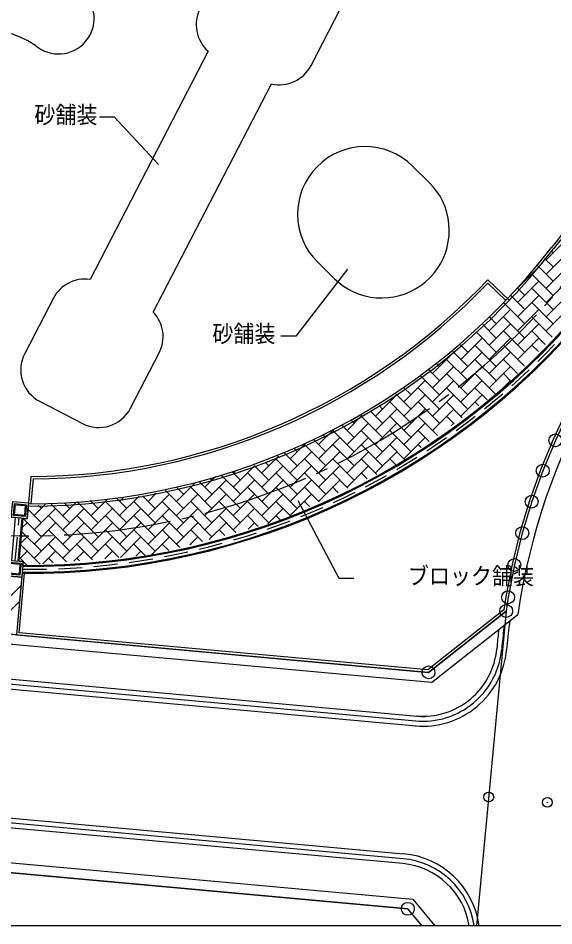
# Model space of a CAD drawing. Units: millimetres on the paper. Extents: x -203 to 197, y -122 to 155.
# Drawn here: x -97.5 to -52.4, y -121.6 to -45.1 of the extents above; entities that cross this region are included whole.
import ezdxf
from ezdxf.enums import TextEntityAlignment as Align

# ---------------------------------------------------------------- set-up
doc = ezdxf.new("R2010")
doc.units = ezdxf.units.MM
doc.linetypes.add('CHAIN2', pattern=[12, 9, -1, 1, -1])
doc.linetypes.add('DASHED2', pattern=[3, 2, -1])
for name, color, linetype in [('0-0_VIEW', 7, 'Continuous'), ('0-1_S-街区', 7, 'Continuous'), ('0-3_S-道路計画', 7, 'Continuous'), ('0-6_D-STR-1-計線1_計画', 7, 'Continuous'), ('0-A_D-STR-BMK-CLINE', 7, 'CHAIN2'), ('0-B_D-STR-2-計線1_エッジ', 7, 'Continuous'), ('0-D_D-STR-2-計線2_補助', 7, 'Continuous'), ('0-E_D-STR-5-1排水', 7, 'Continuous'), ('1-0_D-DCR-2-ハッチ', 7, 'Continuous'), ('1-4_D-STR-5-2排水-ＣＬ', 7, 'DASHED2'), ('1-5_D-STR-HTXT-舗装', 7, 'Continuous'), ('1-9_D-STR-BMK', 7, 'Continuous')]:
    doc.layers.add(name, color=color, linetype=linetype)
doc.styles.add('ＭＳ ゴシック', font='')
doc.styles.get('ＭＳ ゴシック').set_extended_font_data('MS Gothic')

msp = doc.modelspace()

# ---------------------------------------------------------------- linework, layer by layer
at = {"layer": '0-0_VIEW'}
msp.add_line((162.107, -121.611), (-202.901, -121.611), dxfattribs=at)
at = {"layer": '0-1_S-街区'}
for p, q in [((-56.386, -95.08), (-58.871, -121.611)), ((-63.472, -121.611), (-64.669, -120.174))]:
    msp.add_line(p, q, dxfattribs=at)
for points in [[(102.277, 50.763), (-36.314, -60.074), (-37.396, -60.939), (-39.468, -62.775), (-41.446, -64.713), (-43.324, -66.748), (-45.097, -68.875), (-46.761, -71.088), (-48.311, -73.383), (-49.744, -75.752), (-51.055, -78.191), (-52.243, -80.693), (-53.303, -83.251), (-54.233, -85.859), (-55.031, -88.511), (-55.694, -91.199), (-56.221, -93.917), (-56.386, -95.08), (-62.921, -100.25), (-125.809, -94.522), (-131.143, -88.119), (-121.975, 12.533)], [(-64.669, -120.174), (-127.624, -114.439), (-134.026, -119.773)]]:
    msp.add_lwpolyline(points, dxfattribs=at)
for centre, radius in [((-52.243, -80.693), 0.542), ((-53.303, -83.251), 0.542), ((-53.303, -83.251), 0.0108), ((-54.233, -85.859), 0.542), ((-54.233, -85.859), 0.0108), ((-55.031, -88.511), 0.542), ((-55.031, -88.511), 0.0108), ((-55.694, -91.199), 0.542), ((-55.694, -91.199), 0.0108), ((-56.221, -93.917), 0.542), ((-56.221, -93.917), 0.0108), ((-56.386, -95.08), 0.542), ((-56.386, -95.08), 0.0108), ((-62.921, -100.25), 0.542), ((-62.921, -100.25), 0.0108), ((-57.854, -110.753), 0.417), ((-57.854, -110.753), 0.0083), ((-52.915, -111.203), 0.417), ((-52.915, -111.203), 0.0083), ((-64.669, -120.174), 0.542), ((-64.669, -120.174), 0.0108)]:
    msp.add_circle(centre, radius, dxfattribs=at)
at = {"layer": '0-3_S-道路計画'}
for p, q in [((-62.665, -101.111), (-126.229, -95.32)), ((-62.665, -101.111), (-55.399, -95.361)), ((-129.566, -98.364), (-64.004, -104.336)), ((-129.528, -97.949), (-63.261, -103.985)), ((-57.151, -98.001), (-57.175, -98.263)), ((-56.736, -98.038), (-56.76, -98.301)), ((-56.321, -98.076), (-56.345, -98.339)), ((-129.604, -98.779), (-63.337, -104.815)), ((-65.062, -115.954), (-130.624, -109.982)), ((-130.586, -109.567), (-65.025, -115.539)), ((-65.1, -116.369), (-130.662, -110.397)), ((-127.892, -113.578), (-64.25, -119.375)), ((-127.624, -114.439), (-64.669, -120.174)), ((-64.25, -119.375), (-62.387, -121.611)), ((-63.472, -121.611), (-64.669, -120.174))]:
    msp.add_line(p, q, dxfattribs=at)
for points in [[(-36.314, -60.074), (-37.396, -60.939), (-39.468, -62.775), (-41.446, -64.713), (-43.324, -66.748), (-45.097, -68.875), (-46.761, -71.088), (-48.311, -73.383), (-49.744, -75.752), (-51.055, -78.191), (-52.243, -80.693), (-53.303, -83.251), (-54.233, -85.859), (-55.031, -88.511), (-55.694, -91.199), (-56.221, -93.917), (-56.386, -95.08)], [(-62.921, -100.25), (-125.809, -94.522), (-131.143, -88.119)], [(-56.386, -95.08), (-62.921, -100.25), (-125.809, -94.522)]]:
    msp.add_lwpolyline(points, dxfattribs=at)
for centre, radius, start, end in [((-1.961, -103.028), 53.986, 128.65065, 171.83519), ((-1.961, -103.028), 55.002, 172.94073, 174.79474), ((-1.961, -103.028), 54.586, 172.49527, 174.79474), ((-1.961, -103.028), 55.419, 173.37608, 174.79474), ((-63.399, -97.697), 7.083, 264.79526, 354.79527), ((-63.399, -97.697), 6.667, 264.79526, 354.79527), ((-63.399, -97.697), 6.25, 264.79526, 354.79527), ((-65.667, -122.593), 6.667, 8.47056, 84.79525), ((-65.667, -122.593), 7.083, 7.96895, 84.79525), ((-65.667, -122.593), 6.25, 9.03984, 84.79525)]:
    msp.add_arc(centre, radius, start, end, dxfattribs=at)
at = {"layer": '0-6_D-STR-1-計線1_計画'}
for p, q in [((-56.119, -68.889), (-57.931, -67.166)), ((-96.412, -83.742), (-96.64, -86.242))]:
    msp.add_line(p, q, dxfattribs=at)
for points in [[(-36.314, -60.074), (-37.396, -60.939), (-39.468, -62.775), (-41.446, -64.713), (-43.324, -66.748), (-45.097, -68.875), (-46.761, -71.088), (-48.311, -73.383), (-49.744, -75.752), (-51.055, -78.191), (-52.243, -80.693), (-53.303, -83.251), (-54.233, -85.859), (-55.031, -88.511), (-55.694, -91.199), (-56.221, -93.917), (-56.386, -95.08)], [(-97.094, -91.228), (-97.341, -93.935), (-97.628, -97.089), (-62.922, -100.251), (-56.386, -95.08)]]:
    msp.add_lwpolyline(points, dxfattribs=at)
for centre, radius, start, end in [((-2.296, -103.293), 63.333, 128.65065, 142.29348), ((-96.575, -30.409), 55.833, 269.93311, 322.29348), ((-96.575, -30.409), 53.333, 270.17464, 316.43352), ((-96.575, -30.409), 60.833, 269.50982, 322.29348), ((-70.532, -80.84), 11.918, 37.76721, 37.79944)]:
    msp.add_arc(centre, radius, start, end, dxfattribs=at)
at = {"layer": '0-A_D-STR-BMK-CLINE'}
msp.add_arc((-96.575, -30.409), 58.333, 237.56668, 321.98064, dxfattribs=at)
at = {"layer": '0-B_D-STR-2-計線1_エッジ'}
for p, q in [((-72.819, -49.106), (-69.772, -43.212)), ((-81.489, -47.896), (-91.431, -67.13)), ((-86.102, -69.885), (-76.159, -50.652)), ((-62.862, -58.954), (-64.262, -57.574)), ((-72.257, -65.686), (-70.856, -67.067)), ((-94.522, -68.722), (-96.932, -73.385)), ((-88.024, -77.99), (-85.614, -73.327)), ((-95.645, -77.427), (-92.067, -79.277))]:
    msp.add_line(p, q, dxfattribs=at)
for centre, radius, start, end in [((-94.085, -45.129), 3, 229.38074, 49.38074), ((-79.494, -45.656), 3, 152.66327, 228.31616), ((-100.768, -54.617), 8.624, 56.73383, 132.02764), ((-100.768, -54.617), 8.624, 56.73383, 132.02764), ((-75.484, -47.728), 3, 257.01038, 332.66327), ((-68.26, -61.63), 5.695, 45.41965, 225.41965), ((-91.857, -70.1), 3, 81.85284, 152.66327), ((-88.279, -71.949), 3, 332.66327, 43.47384), ((-94.267, -74.762), 3, 152.66327, 242.66327), ((-90.689, -76.612), 3, 242.66327, 332.66327)]:
    msp.add_arc(centre, radius, start, end, dxfattribs=at)
at = {"layer": '0-D_D-STR-2-計線2_補助'}
for p, q in [((-56.402, -68.896), (-57.924, -67.448)), ((-96.23, -83.941), (-96.421, -86.042))]:
    msp.add_line(p, q, dxfattribs=at)
msp.add_lwpolyline([(-5.366, -35.067), (-36.439, -59.918), (-37.524, -60.786), (-39.605, -62.628), (-41.59, -64.573), (-43.474, -66.616), (-45.254, -68.751), (-46.923, -70.972), (-48.479, -73.275), (-49.917, -75.653), (-51.234, -78.101), (-52.426, -80.611), (-53.49, -83.179), (-54.423, -85.796), (-55.224, -88.458), (-55.889, -91.156), (-56.418, -93.884), (-56.573, -94.972), (-62.983, -100.044), (-97.411, -96.908), (-96.954, -91.896)], dxfattribs=at)
for centre, radius, start, end in [((-2.296, -103.293), 63.533, 139.43394, 142.29348), ((-96.575, -30.409), 55.633, 269.93311, 322.29348), ((-96.575, -30.409), 53.533, 270.36952, 316.21946), ((-70.531, -80.839), 11.717, 37.76302, 37.76914)]:
    msp.add_arc(centre, radius, start, end, dxfattribs=at)
at = {"layer": '0-E_D-STR-5-1排水'}
for p, q in [((-97.48, -90.865), (-97.151, -87.257)), ((-97.397, -90.873), (-97.068, -87.264))]:
    msp.add_line(p, q, dxfattribs=at)
for points in [[(-96.615, -85.967), (-96.736, -87.295), (-98.064, -87.174), (-97.943, -85.846)], [(-96.796, -86.118), (-96.887, -87.114), (-97.883, -87.023), (-97.792, -86.027)], [(-97.065, -90.903), (-97.186, -92.231), (-98.513, -92.11), (-98.392, -90.782)], [(-97.246, -91.054), (-97.336, -92.05), (-98.332, -91.959), (-98.242, -90.963)]]:
    msp.add_lwpolyline(points, close=True, dxfattribs=at)
at = {"layer": '0-E_D-STR-5-1排水', "linetype": 'DASHED2'}
for points in [[(-96.887, -86.193), (-96.962, -87.023), (-97.792, -86.947), (-97.716, -86.118)], [(-97.336, -91.129), (-97.412, -91.959), (-98.242, -91.884), (-98.166, -91.054)]]:
    msp.add_lwpolyline(points, close=True, dxfattribs=at)
at = {"layer": '0-E_D-STR-5-1排水'}
for radius, start, end in [(60.862, 269.47021, 321.99227), (60.778, 269.47662, 321.99225), (61.445, 269.42583, 321.99237), (61.362, 269.43212, 321.99236)]:
    msp.add_arc((-96.539, -30.452), radius, start, end, dxfattribs=at)
at = {"layer": '1-0_D-DCR-2-ハッチ'}
for p, q in [((-81.489, -47.896), (-91.431, -67.13)), ((-86.102, -69.885), (-76.159, -50.652)), ((-62.862, -58.954), (-64.262, -57.574)), ((-53.023, -65.484), (-51.227, -63.688)), ((-53.023, -66.682), (-51.227, -64.886)), ((-52.425, -64.886), (-52.571, -64.739)), ((-52.425, -66.083), (-53.148, -65.359)), ((-55.418, -67.879), (-53.622, -66.083)), ((-52.425, -67.281), (-53.726, -65.98)), ((-53.023, -67.879), (-51.227, -66.083)), ((-55.418, -69.077), (-53.622, -67.281)), ((-54.819, -67.281), (-54.88, -67.22)), ((-52.425, -68.478), (-54.221, -66.682)), ((-53.023, -69.077), (-51.227, -67.281)), ((-54.819, -68.478), (-55.457, -67.84)), ((-52.425, -69.675), (-54.221, -67.879)), ((-56.505, -68.967), (-56.017, -68.478)), ((-54.819, -69.675), (-56.034, -68.46)), ((-55.418, -70.274), (-53.622, -68.478)), ((-53.023, -70.274), (-51.227, -68.478)), ((-54.819, -70.873), (-56.611, -69.081)), ((-52.425, -70.873), (-54.221, -69.077)), ((-57.813, -71.471), (-56.017, -69.675)), ((-57.214, -70.873), (-57.766, -70.321)), ((-54.819, -72.07), (-56.615, -70.274)), ((-55.418, -71.471), (-53.622, -69.675)), ((-52.502, -71.993), (-54.221, -70.274)), ((-53.023, -71.471), (-51.227, -69.675)), ((-57.214, -72.07), (-58.343, -70.941)), ((-57.813, -72.669), (-56.017, -70.873)), ((-55.418, -72.669), (-53.622, -70.873)), ((-57.214, -73.267), (-58.92, -71.561)), ((-54.819, -73.267), (-56.615, -71.471)), ((-53.087, -72.605), (-54.221, -71.471)), ((-59.609, -73.267), (-60.214, -72.662)), ((-60.207, -73.866), (-58.411, -72.07)), ((-60.207, -72.669), (-60.165, -72.627)), ((-57.214, -74.465), (-59.01, -72.669)), ((-57.813, -73.866), (-56.017, -72.07)), ((-54.844, -74.44), (-56.615, -72.669)), ((-55.418, -73.866), (-53.622, -72.07)), ((-53.673, -73.217), (-54.221, -72.669)), ((-62.602, -75.063), (-60.806, -73.267)), ((-59.609, -74.465), (-60.901, -73.173)), ((-60.207, -75.063), (-58.411, -73.267)), ((-57.813, -75.063), (-56.017, -73.267)), ((-62.004, -74.465), (-62.275, -74.193)), ((-59.609, -75.662), (-61.405, -73.866)), ((-57.214, -75.662), (-59.01, -73.866)), ((-55.429, -75.052), (-56.615, -73.866)), ((-62.004, -75.662), (-62.963, -74.703)), ((-62.602, -76.261), (-60.806, -74.465)), ((-60.207, -76.261), (-58.411, -74.465)), ((-57.813, -76.261), (-56.017, -74.465)), ((-64.997, -77.458), (-63.201, -75.662)), ((-62.004, -76.859), (-63.65, -75.213)), ((-62.602, -77.458), (-60.806, -75.662)), ((-59.609, -76.859), (-61.405, -75.063)), ((-60.207, -77.458), (-58.411, -75.662)), ((-57.298, -76.775), (-59.01, -75.063)), ((-56.689, -76.335), (-56.017, -75.662)), ((-56.015, -75.664), (-56.615, -75.063)), ((-64.398, -76.859), (-65.024, -76.233)), ((-64.997, -76.261), (-64.811, -76.075)), ((-62.004, -78.057), (-63.8, -76.261)), ((-59.609, -78.057), (-61.405, -76.261)), ((-57.993, -77.278), (-59.01, -76.261)), ((-56.603, -76.273), (-56.615, -76.261)), ((-67.392, -78.656), (-65.596, -76.859)), ((-64.398, -78.057), (-65.712, -76.743)), ((-64.997, -78.656), (-63.201, -76.859)), ((-62.602, -78.656), (-60.806, -76.859)), ((-60.207, -78.656), (-58.411, -76.859)), ((-66.793, -78.057), (-67.086, -77.764)), ((-64.398, -79.254), (-66.194, -77.458)), ((-62.004, -79.254), (-63.8, -77.458)), ((-60.078, -78.785), (-61.405, -77.458)), ((-58.688, -77.78), (-59.01, -77.458)), ((-69.786, -79.853), (-68.503, -78.569)), ((-66.793, -80.452), (-68.589, -78.656)), ((-66.793, -79.254), (-67.815, -78.232)), ((-67.392, -79.853), (-65.596, -78.057)), ((-64.398, -80.452), (-66.194, -78.656)), ((-64.997, -79.853), (-63.201, -78.057)), ((-62.162, -80.293), (-63.8, -78.656)), ((-62.602, -79.853), (-60.806, -78.057)), ((-60.772, -79.288), (-61.405, -78.656)), ((-69.188, -80.452), (-70.226, -79.414)), ((-69.786, -81.05), (-67.99, -79.254)), ((-69.188, -79.254), (-69.422, -79.02)), ((-67.392, -81.05), (-65.596, -79.254)), ((-64.997, -81.05), (-63.201, -79.254)), ((-61.016, -79.464), (-60.806, -79.254)), ((-72.181, -81.05), (-70.851, -79.721)), ((-71.582, -80.452), (-71.833, -80.202)), ((-69.188, -81.649), (-70.984, -79.853)), ((-66.793, -81.649), (-68.589, -79.853)), ((-64.398, -81.649), (-66.194, -79.853)), ((-62.857, -80.796), (-63.8, -79.853)), ((-74.576, -82.248), (-73.2, -80.872)), ((-71.582, -82.846), (-73.379, -81.05)), ((-71.582, -81.649), (-72.636, -80.595)), ((-72.181, -82.248), (-70.385, -80.452)), ((-69.188, -82.846), (-70.984, -81.05)), ((-69.786, -82.248), (-67.99, -80.452)), ((-66.793, -82.846), (-68.589, -81.05)), ((-67.392, -82.248), (-65.596, -80.452)), ((-64.941, -82.303), (-66.194, -81.05)), ((-64.997, -82.248), (-63.201, -80.452)), ((-63.552, -81.298), (-63.8, -81.05)), ((-73.977, -82.846), (-75.047, -81.777)), ((-74.576, -83.445), (-72.78, -81.649)), ((-73.977, -81.649), (-74.243, -81.383)), ((-72.181, -83.445), (-70.385, -81.649)), ((-69.786, -83.445), (-67.99, -81.649)), ((-67.392, -83.445), (-65.596, -81.649)), ((-76.971, -83.445), (-75.549, -82.023)), ((-76.372, -82.846), (-76.654, -82.565)), ((-73.977, -84.044), (-75.773, -82.248)), ((-71.582, -84.044), (-73.379, -82.248)), ((-69.188, -84.044), (-70.984, -82.248)), ((-67.278, -83.559), (-68.589, -82.248)), ((-65.657, -82.785), (-66.194, -82.248)), ((-78.767, -84.044), (-79.456, -83.354)), ((-79.365, -84.642), (-77.569, -82.846)), ((-79.365, -83.445), (-79.204, -83.284)), ((-76.372, -84.044), (-77.585, -82.831)), ((-76.971, -84.642), (-75.175, -82.846)), ((-74.576, -84.642), (-72.78, -82.846)), ((-72.181, -84.642), (-70.385, -82.846)), ((-69.786, -84.642), (-67.99, -82.846)), ((-81.161, -85.241), (-82.262, -84.14)), ((-81.76, -84.642), (-80.867, -83.749)), ((-81.76, -85.84), (-79.964, -84.044)), ((-81.161, -84.044), (-81.327, -83.878)), ((-78.767, -85.241), (-80.391, -83.616)), ((-79.365, -85.84), (-77.569, -84.044)), ((-76.372, -85.241), (-78.168, -83.445)), ((-76.971, -85.84), (-75.175, -84.044)), ((-73.977, -85.241), (-75.773, -83.445)), ((-74.576, -85.84), (-72.78, -84.044)), ((-71.582, -85.241), (-73.379, -83.445)), ((-72.181, -85.84), (-70.385, -84.044)), ((-69.711, -84.718), (-70.984, -83.445)), ((-68.089, -83.945), (-68.589, -83.445)), ((-84.155, -85.84), (-82.53, -84.215)), ((-83.556, -85.241), (-84.133, -84.664)), ((-81.161, -86.438), (-82.957, -84.642)), ((-78.767, -86.438), (-80.563, -84.642)), ((-76.372, -86.438), (-78.168, -84.642)), ((-73.977, -86.438), (-75.773, -84.642)), ((-72.143, -85.878), (-73.379, -84.642)), ((-70.521, -85.105), (-70.984, -84.642)), ((-91.339, -87.037), (-89.938, -85.636)), ((-88.346, -86.438), (-89.214, -85.57)), ((-88.944, -87.037), (-87.305, -85.398)), ((-88.944, -85.84), (-88.621, -85.517)), ((-85.951, -86.438), (-87.018, -85.372)), ((-86.55, -85.84), (-85.856, -85.146)), ((-86.55, -87.037), (-84.753, -85.241)), ((-85.951, -85.241), (-86.004, -85.188)), ((-83.556, -86.438), (-85.069, -84.926)), ((-84.155, -87.037), (-82.359, -85.241)), ((-81.76, -87.037), (-79.964, -85.241)), ((-79.365, -87.037), (-77.569, -85.241)), ((-76.971, -87.037), (-75.175, -85.241)), ((-74.576, -87.037), (-72.78, -85.241)), ((-96.128, -87.037), (-95.204, -86.112)), ((-96.128, -88.234), (-94.332, -86.438)), ((-95.53, -86.438), (-95.802, -86.166)), ((-93.135, -87.636), (-94.704, -86.067)), ((-93.734, -87.037), (-92.571, -85.874)), ((-93.734, -88.234), (-91.938, -86.438)), ((-93.135, -86.438), (-93.606, -85.968)), ((-90.74, -87.636), (-92.508, -85.868)), ((-90.74, -86.438), (-91.41, -85.769)), ((-91.339, -85.84), (-91.254, -85.755)), ((-91.339, -88.234), (-89.543, -86.438)), ((-88.346, -87.636), (-90.142, -85.84)), ((-88.944, -88.234), (-87.148, -86.438)), ((-85.951, -87.636), (-87.747, -85.84)), ((-86.55, -88.234), (-84.753, -86.438)), ((-83.556, -87.636), (-85.352, -85.84)), ((-84.155, -88.234), (-82.359, -86.438)), ((-81.161, -87.636), (-82.957, -85.84)), ((-81.76, -88.234), (-79.964, -86.438)), ((-78.767, -87.636), (-80.563, -85.84)), ((-79.365, -88.234), (-77.569, -86.438)), ((-76.372, -87.636), (-78.168, -85.84)), ((-76.469, -87.733), (-75.175, -86.438)), ((-74.575, -87.038), (-75.773, -85.84)), ((-72.954, -86.264), (-73.379, -85.84)), ((-95.53, -87.636), (-96.664, -86.502)), ((-93.135, -88.833), (-94.931, -87.037)), ((-90.74, -88.833), (-92.536, -87.037)), ((-88.346, -88.833), (-90.142, -87.037)), ((-85.951, -88.833), (-87.747, -87.037)), ((-83.556, -88.833), (-85.352, -87.037)), ((-81.161, -88.833), (-82.957, -87.037)), ((-79.145, -88.455), (-80.563, -87.037)), ((-77.259, -87.946), (-78.168, -87.037)), ((-75.386, -87.424), (-75.773, -87.037)), ((-97.139, -88.048), (-96.727, -87.636)), ((-95.53, -88.833), (-97.07, -87.293)), ((-96.128, -89.432), (-94.332, -87.636)), ((-93.734, -89.432), (-91.938, -87.636)), ((-91.339, -89.432), (-89.543, -87.636)), ((-88.944, -89.432), (-87.148, -87.636)), ((-86.55, -89.432), (-84.753, -87.636)), ((-84.155, -89.432), (-82.359, -87.636)), ((-81.388, -89.06), (-79.964, -87.636)), ((-78.109, -88.175), (-77.569, -87.636)), ((-95.53, -90.031), (-97.17, -88.39)), ((-93.135, -90.031), (-94.931, -88.234)), ((-90.74, -90.031), (-92.536, -88.234)), ((-88.346, -90.031), (-90.142, -88.234)), ((-85.951, -90.031), (-87.747, -88.234)), ((-83.86, -89.727), (-85.352, -88.234)), ((-81.974, -89.218), (-82.957, -88.234)), ((-80.088, -88.709), (-80.563, -88.234)), ((-95.638, -91.12), (-97.27, -89.487)), ((-97.259, -89.365), (-96.727, -88.833)), ((-96.128, -90.629), (-94.332, -88.833)), ((-93.426, -90.937), (-94.931, -89.432)), ((-93.734, -90.629), (-91.938, -88.833)), ((-91.213, -90.755), (-92.536, -89.432)), ((-91.339, -90.629), (-89.543, -88.833)), ((-89.001, -90.572), (-90.142, -89.432)), ((-88.877, -90.562), (-87.148, -88.833)), ((-86.789, -90.39), (-87.747, -89.432)), ((-86.267, -90.347), (-84.753, -88.833)), ((-84.803, -89.981), (-85.352, -89.432)), ((-83.028, -89.503), (-82.359, -88.833)), ((-82.917, -89.473), (-82.957, -89.432)), ((-97.379, -90.683), (-96.727, -90.031)), ((-95.402, -91.1), (-94.332, -90.031)), ((-92.792, -90.885), (-91.938, -90.031)), ((-90.182, -90.67), (-89.543, -90.031)), ((-87.572, -90.455), (-87.148, -90.031)), ((-96.744, -91.211), (-97.326, -90.629)), ((-94.532, -91.029), (-94.931, -90.629)), ((-92.319, -90.846), (-92.536, -90.629)), ((-90.107, -90.664), (-90.142, -90.629)), ((-98.523, -94.221), (-97.252, -92.95)), ((-97.264, -93.086), (-97.326, -93.024)), ((-98.523, -95.419), (-97.372, -94.267))]:
    msp.add_line(p, q, dxfattribs=at)
for points in [[(-72.257, -65.686), (-70.856, -67.067), (-70.489, -67.398), (-70.094, -67.696), (-69.674, -67.959), (-69.233, -68.184), (-68.774, -68.369), (-68.301, -68.514), (-67.816, -68.617), (-67.324, -68.677), (-66.829, -68.694), (-66.334, -68.667), (-65.842, -68.598), (-65.359, -68.486), (-64.887, -68.333), (-64.43, -68.139), (-63.991, -67.906), (-63.574, -67.635), (-63.183, -67.33), (-62.819, -66.992), (-62.486, -66.623), (-62.186, -66.227), (-61.922, -65.806), (-61.695, -65.364), (-61.508, -64.904), (-61.362, -64.43), (-61.257, -63.945), (-61.195, -63.453), (-61.176, -62.957), (-61.2, -62.462), (-61.267, -61.971), (-61.377, -61.488), (-61.529, -61.017), (-61.721, -60.56), (-61.952, -60.123), (-62.221, -59.707), (-62.525, -59.316), (-62.862, -58.954)], [(-97.095, -91.24), (-97.065, -90.903), (-97.397, -90.873), (-97.068, -87.264), (-96.736, -87.295), (-96.64, -86.242)]]:
    msp.add_lwpolyline(points, dxfattribs=at)
msp.add_lwpolyline([(-106.659, -86.002), (-98.038, -86.89), (-98.064, -87.174), (-97.732, -87.204), (-98.06, -90.812), (-98.392, -90.782), (-98.513, -92.11), (-97.187, -92.231), (-97.628, -97.089), (-107.585, -96.183)], close=True, dxfattribs=at)
for centre, radius, start, end in [((-100.768, -54.617), 8.624, 56.73383, 132.02764), ((-2.296, -103.293), 63.333, 135.47206, 142.29348), ((-96.575, -30.409), 55.833, 269.93311, 322.29348), ((-96.586, -30.353), 60.889, 269.52048, 321.45886)]:
    msp.add_arc(centre, radius, start, end, dxfattribs=at)
at = {"layer": '1-4_D-STR-5-2排水-ＣＬ'}
msp.add_line((-97.728, -90.843), (-97.4, -87.234), dxfattribs=at)
msp.add_arc((-96.539, -30.452), 61.112, 269.47662, 321.99373, dxfattribs=at)
at = {"layer": '1-5_D-STR-HTXT-舗装'}
for points in [[(-85.662, -57.433), (-89.385, -53.453), (-90.635, -53.453)], [(-69.758, -66.254), (-74.112, -71.904), (-75.362, -71.904)], [(-73.918, -85.764), (-70.473, -92.317), (-69.223, -92.317)]]:
    msp.add_lwpolyline(points, dxfattribs=at)
at = {"layer": '1-9_D-STR-BMK'}
msp.add_lwpolyline([(-202.901, 155.394), (197.108, 155.394), (197.108, -121.611), (-202.901, -121.611)], close=True, dxfattribs=at)

# ---------------------------------------------------------------- texts
at = {"layer": '1-5_D-STR-HTXT-舗装', "color": 4, "style": 'ＭＳ ゴシック', "width": 0.9}
for s, p in [('砂舗装', (-96.117, -54.409)), ('砂舗装', (-81.128, -72.861)), ('ブロック舗装', (-64.662, -93.274))]:
    msp.add_text(s, height=1.442, dxfattribs=at).set_placement(p, align=Align.BOTTOM_LEFT)

doc.saveas('drawing.dxf')
